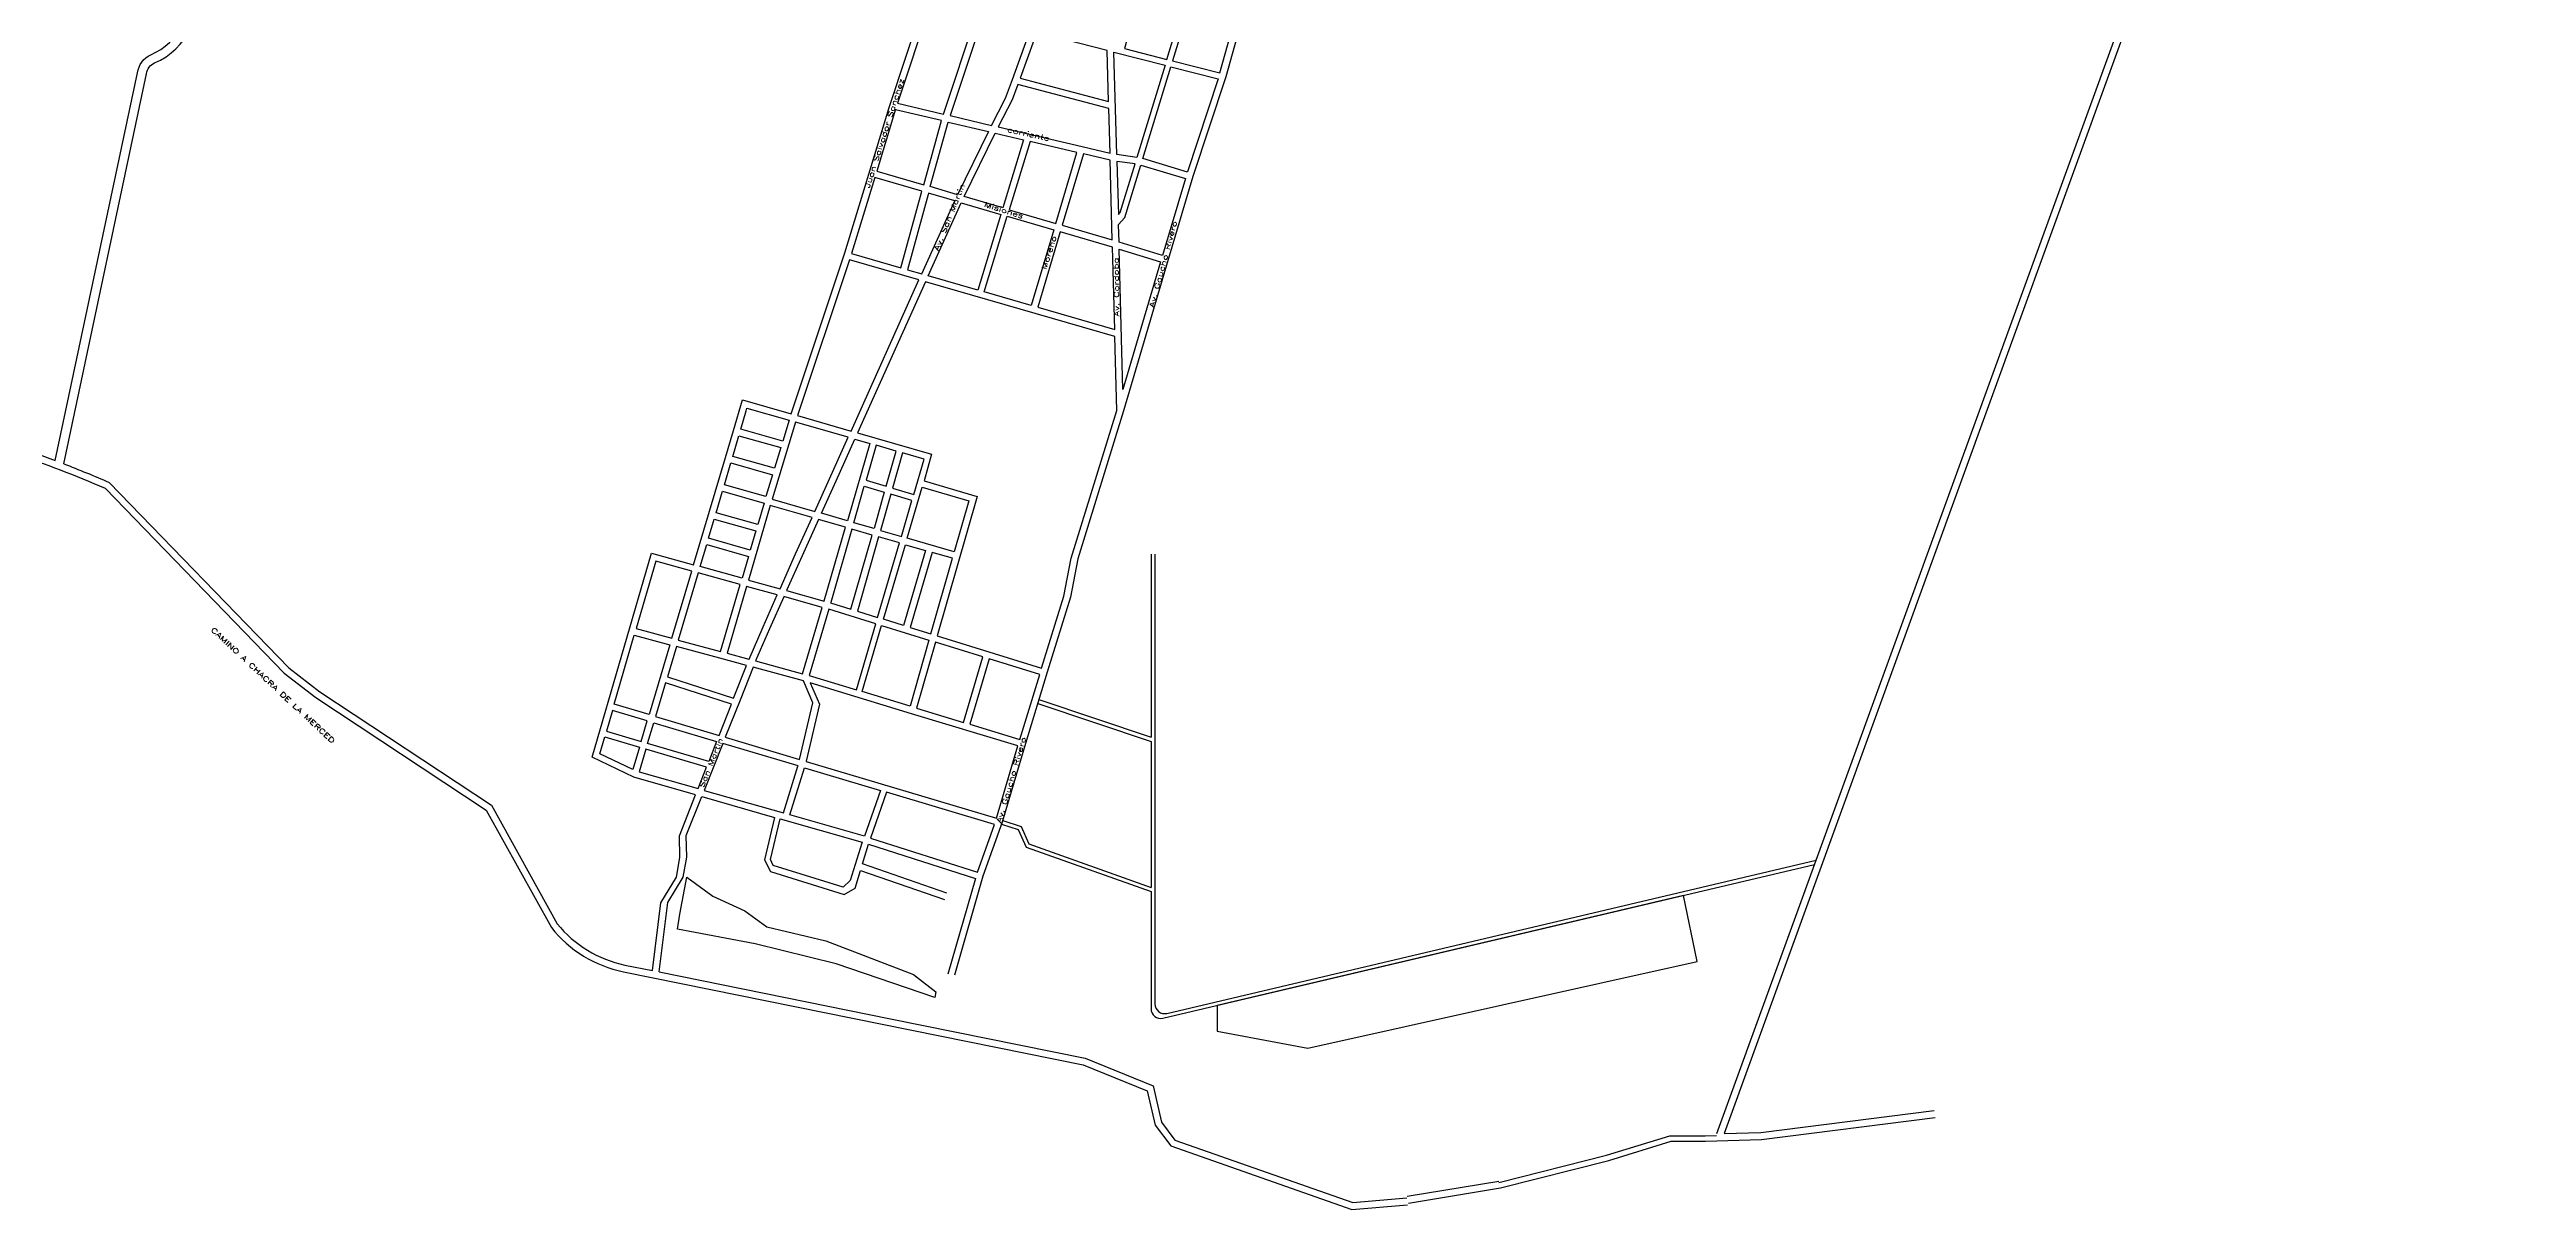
# Model space of a CAD drawing. Header units: millimetres. Extents: x 4375152 to 4409667, y 6523746 to 6549185.
# Drawn here: x 4396850 to 4401967, y 6524496 to 6526893 of the extents above; entities that cross this region are included whole.
import ezdxf

# ---------------------------------------------------------------- set-up
doc = ezdxf.new("R2010")
doc.units = ezdxf.units.MM
doc.layers.add('LINEA CALLE', color=252, linetype='Continuous')
doc.layers.add('NOMBRE CALLE', color=252, linetype='Continuous')
doc.styles.add('ROMANS', font='romans')

msp = doc.modelspace()

# ---------------------------------------------------------------- linework, layer by layer
at = {"layer": 'LINEA CALLE', "transparency": 33554687}
for p, q in [((4401966.9, 6529216.8), (4400309.4, 6524653.1)), ((4401949.6, 6529211.7), (4400293.8, 6524652.7)), ((4400385.2, 6524655.2), (4400743.2, 6524700.6)), ((4400386.3, 6524641), (4400745, 6524686.4)), ((4400070.9, 6524597.9), (4400200, 6524637.7)), ((4400200, 6524637.7), (4400270.7, 6524637.7)), ((4400270.7, 6524637.7), (4400386.3, 6524641)), ((4400309.4, 6524653.1), (4400385.2, 6524655.2)), ((4399847, 6524541.2), (4400070.9, 6524597.9)), ((4399654.6, 6524523.8), (4399844, 6524555.2)), ((4399656.9, 6524509.7), (4399847, 6524541.2))]:
    msp.add_line(p, q, dxfattribs=at)
at = {"layer": 'LINEA CALLE', "ltscale": 0.2, "transparency": 33554687}
for points in [[(4396878.9, 6526037.2), (4397050.1, 6526843, -0.259835), (4397066.4, 6526865.5, 0.400433), (4397144.3, 6527039.6, 0.202386), (4397105.2, 6527075.5, -0.477407), (4397109.8, 6527253.4, 0.183703), (4397153.2, 6527327.3), (4397217.9, 6527631.5)], [(4396861.4, 6526043.9), (4397031.7, 6526845.2, -0.259835), (4397058.6, 6526882.3, 0.4004), (4397127.1, 6527032.6, 0.214071), (4397096.1, 6527058.9, -0.485677), (4397098.3, 6527268, 0.183236), (4397134.9, 6527330.4), (4397152, 6527410.9), (4397197.4, 6527624.5)]]:
    msp.add_lwpolyline(points, format="xyb", dxfattribs=at)
at = {"layer": 'LINEA CALLE', "transparency": 33554687}
for points in [[(4399514.4, 6527636.9), (4399462.3, 6527460.4), (4399402, 6527251.3), (4399338.2, 6527046.6), (4399279.6, 6526836.6), (4399212, 6526631), (4399160.4, 6526459.2), (4399068.7, 6526146.4), (4398974.2, 6525840.5), (4398958.7, 6525761.6), (4398910.8, 6525606.4), (4398866.1, 6525459), (4398817.9, 6525296.6), (4398778.1, 6525185.1), (4398719.2, 6524980.6)], [(4398381.6, 6526140.5), (4398492.6, 6526473.1), (4398584.2, 6526773.4), (4398655.9, 6526989.4), (4398065.4, 6527168.6)], [(4399322.6, 6527041.8), (4399231, 6527070.4), (4399169.9, 6526869.7), (4399267.6, 6526844.7), (4399322.6, 6527041.8)], [(4398886.7, 6526928.8), (4398883.8, 6526913.5), (4398854.8, 6526833.8), (4399037.7, 6526786), (4399034.9, 6526891.1), (4398886.7, 6526929)], [(4398850, 6526820.7), (4398838.2, 6526788.9), (4398809.6, 6526733.1), (4398983, 6526692.4), (4399040.6, 6526678.9), (4399038.1, 6526771.5), (4398850, 6526820.7)], [(4399200.6, 6526639.9), (4399108.4, 6526667.6), (4399166.2, 6526857.5), (4399263.9, 6526832.5), (4399200.4, 6526640)], [(4398597.7, 6526769.6), (4398558.7, 6526642), (4398655.8, 6526613.6), (4398692.4, 6526746.3), (4398597.3, 6526768.6)], [(4398095.7, 6524989.9), (4398112.7, 6525130.2), (4398144.9, 6525182.9), (4398152.1, 6525223.7), (4398150.9, 6525268.5), (4398184.4, 6525353.1), (4398056.6, 6525389.6), (4397970.6, 6525431), (4398093.2, 6525852.7), (4398180.4, 6525828.5), (4398246.4, 6526050.3), (4398262.5, 6526106.2), (4398281, 6526169.5), (4398281, 6526169.5)], [(4398281, 6526169.5), (4398381.6, 6526140.5)], [(4398549.2, 6525889.9), (4398507.4, 6525902), (4398463.8, 6525750.8), (4398463.4, 6525749.5), (4398505.3, 6525736.6), (4398549.2, 6525889.9)], [(4399125.4, 6525850.1), (4399125.4, 6525472.4)], [(4398854.4, 6525467.6), (4398895.3, 6525602.1), (4398790.9, 6525634.3), (4398751.2, 6525498.9), (4398854.4, 6525467.6)], [(4398101.7, 6525514.9), (4398232.9, 6525475.8), (4398258.3, 6525540.3), (4398122.4, 6525584.4), (4398101.7, 6525514.9)], [(4398891.3, 6525541.9), (4399125.4, 6525463.4)], [(4398893.7, 6525550.1), (4399125.4, 6525472.4)], [(4397996.6, 6525472.8), (4398068.4, 6525451.5), (4398054.7, 6525405.2), (4397986.4, 6525438), (4397996.6, 6525472.8)], [(4398067.8, 6525400.6), (4398189.4, 6525365.9), (4398207.1, 6525410.5), (4398081.7, 6525447.6), (4398067.7, 6525400.6)], [(4399125.4, 6525463.4), (4399125.4, 6525161.6)], [(4398109.3, 6524987.1), (4398126.7, 6525130.6), (4398158.9, 6525183.3), (4398166.1, 6525224.1), (4398164.9, 6525268.9), (4398197, 6525349.6), (4398347.6, 6525306.6), (4398326.9, 6525218.9), (4398338.9, 6525194.7), (4398491.6, 6525147.1), (4398491.6, 6525147.1), (4398514, 6525160.5), (4398514, 6525160.5), (4398525.1, 6525197), (4398698.7, 6525137)], [(4398816.5, 6525292.8), (4398850.8, 6525281.3), (4398867.1, 6525245.3), (4399125.4, 6525153.1)], [(4398819, 6525300.4), (4398856.7, 6525287.8), (4398873, 6525251.6), (4399125.4, 6525161.6)], [(4398703.2, 6525150.3), (4398529.2, 6525210.4), (4398541.6, 6525251), (4398762.5, 6525180.3), (4398705.5, 6524982.4)], [(4398166.2, 6525183.2), (4398219.8, 6525144.1), (4398286.3, 6525113.6), (4398331.7, 6525080.3), (4398453.8, 6525051.8), (4398634.3, 6524981.9), (4398681, 6524946.4), (4398678.9, 6524934.2), (4398474.5, 6525004.1), (4398307.4, 6525045.1), (4398147.3, 6525075.9), (4398151.5, 6525106.3), (4398166.2, 6525183.2)], [(4399262.2, 6524918), (4399262.2, 6524864.6), (4399449, 6524829.7), (4400253.6, 6525009.1), (4400225.3, 6525145.2), (4399262.2, 6524918)], [(4399843.6, 6524551.9), (4400066.5, 6524608.3), (4400197.4, 6524648.7), (4400270.1, 6524648.7), (4400293.3, 6524649.3)]]:
    msp.add_lwpolyline(points, dxfattribs=at)
for points in [[(4399158, 6526872.7), (4399219.3, 6527074), (4399128.6, 6527102.4), (4399070.4, 6526895.1)], [(4398669.2, 6526985.4), (4398601.7, 6526781.9), (4398696.5, 6526759.6), (4398763.7, 6526960.7), (4398673.5, 6526984.1)], [(4398777.3, 6526957.2), (4398710.2, 6526756.4), (4398795.8, 6526736.3), (4398824.7, 6526792.8), (4398839, 6526831), (4398870.3, 6526917.4), (4398873.2, 6526932.3)], [(4399154.3, 6526860.5), (4399096.3, 6526670.2), (4399054.5, 6526676.1), (4399048.8, 6526887.5)], [(4398669.2, 6526609.7), (4398706, 6526743.1), (4398789.4, 6526723.5), (4398725.8, 6526593.1)], [(4398803.2, 6526720.3), (4398862, 6526706.4), (4398819.3, 6526565.7), (4398739.2, 6526589.2)], [(4398928.3, 6526533.8), (4398972.1, 6526680.6), (4398875.3, 6526703.3), (4398832.3, 6526561.9)], [(4399040.9, 6526664.5), (4398985.7, 6526677.4), (4398941.7, 6526529.9), (4399045.3, 6526499.5)], [(4399092.2, 6526656.7), (4399054.8, 6526662), (4399057.8, 6526551.9), (4399061.6, 6526556)], [(4398554.6, 6526628.7), (4398506.6, 6526471.3), (4398608.5, 6526441.9), (4398651.3, 6526597.5), (4398652.1, 6526600.1)], [(4399059.3, 6526495.3), (4399058.3, 6526531.8), (4399071.3, 6526545.9), (4399104.3, 6526654.3), (4399196.4, 6526626.6), (4399148.7, 6526467.7)], [(4398665.5, 6526596.2), (4398664.8, 6526593.8), (4398621.9, 6526438.1), (4398651.6, 6526429.5), (4398719.8, 6526580.3)], [(4398815.2, 6526552.4), (4398767.7, 6526396.1), (4398665.1, 6526425.6), (4398733.2, 6526576.4)], [(4398780.8, 6526392.3), (4398828.3, 6526548.6), (4398924.3, 6526520.4), (4398877.7, 6526364.4)], [(4399045.7, 6526484.9), (4398937.7, 6526516.5), (4398891.2, 6526360.6), (4399050.2, 6526314.8)], [(4398502.3, 6526458.2), (4398395, 6526136.7), (4398505.7, 6526104.8), (4398645.9, 6526416.9)], [(4399144.7, 6526454.4), (4399067.4, 6526190.4), (4399059.7, 6526480.6)], [(4398659.4, 6526413), (4398519.2, 6526101), (4398672, 6526057), (4398656.7, 6526002.1), (4398766.1, 6525969.8), (4398683.6, 6525681.5), (4398899.2, 6525615), (4398945, 6525763.5), (4398960.5, 6525842.3), (4399054.7, 6526147.2), (4399050.6, 6526300.4)], [(4398277.6, 6526108.6), (4398288.8, 6526146.8), (4398290.5, 6526152.2), (4398377.4, 6526127.2), (4398364.3, 6526083.9)], [(4398261.4, 6526052.5), (4398273.7, 6526095.2), (4398360.3, 6526070.5), (4398347.4, 6526028)], [(4398342.8, 6525964.2), (4398430.8, 6525938.7), (4398461.1, 6526006), (4398499.9, 6526092), (4398390.9, 6526123.3)], [(4398544.1, 6526079.3), (4398498, 6525919.3), (4398444.3, 6525934.8), (4398474.6, 6526002.1), (4398513.4, 6526088.1)], [(4398557.5, 6526075.4), (4398536.6, 6526003.2), (4398577.9, 6525990.8), (4398598.8, 6526063.5)], [(4398656.5, 6526046.9), (4398612.2, 6526059.7), (4398591.3, 6525986.8), (4398635, 6525973.5)], [(4398244, 6525993.8), (4398257.5, 6526039.1), (4398343.4, 6526014.6), (4398329.7, 6525969.3)], [(4398226.9, 6525936.1), (4398240.1, 6525980.6), (4398325.8, 6525956.1), (4398312.7, 6525911.6)], [(4398358.8, 6525778.9), (4398391.1, 6525850.8), (4398425, 6525925.9), (4398338.8, 6525950.9), (4398293.8, 6525797)], [(4398533, 6525990.8), (4398574.3, 6525978.3), (4398553, 6525903.4), (4398511.3, 6525915.4)], [(4398609.6, 6525887), (4398631.3, 6525961.1), (4398587.7, 6525974.3), (4398566.4, 6525899.5)], [(4398718.9, 6525855.3), (4398621.8, 6525883.4), (4398652.8, 6525988.7), (4398748.9, 6525960.3)], [(4398211.2, 6525883.5), (4398223, 6525922.9), (4398308.9, 6525898.4), (4398297.3, 6525858.9)], [(4398494.1, 6525905.9), (4398438.5, 6525922), (4398404.5, 6525846.9), (4398372.3, 6525775.2), (4398450.1, 6525753.6), (4398450.1, 6525753.7)], [(4398280.3, 6525800.8), (4398193.8, 6525824.8), (4398207.3, 6525870.1), (4398293.4, 6525845.5)], [(4398562.6, 6525886.1), (4398518.7, 6525732.4), (4398560.4, 6525719.5), (4398605.6, 6525873.6)], [(4398659.6, 6525858), (4398614.1, 6525703), (4398572.6, 6525715.8), (4398617.9, 6525870)], [(4398627.4, 6525698.9), (4398670.3, 6525685.6), (4398715.1, 6525841.9), (4398672.9, 6525854.1)], [(4398176.6, 6525815.4), (4398102.3, 6525836.1), (4398061.7, 6525696.6), (4398135.3, 6525676.6)], [(4398236, 6525649.3), (4398276.5, 6525787.7), (4398189.9, 6525811.7), (4398148.7, 6525673)], [(4398294.9, 6525633.3), (4398324, 6525700), (4398353.1, 6525766.3), (4398353.1, 6525766.4), (4398289.9, 6525783.9), (4398249.5, 6525645.7), (4398294.2, 6525633.5)], [(4398446.2, 6525740.5), (4398366.6, 6525762.6), (4398366.5, 6525762.4), (4398337.4, 6525696.1), (4398308.5, 6525629.7), (4398405.6, 6525603.3)], [(4398556.6, 6525706.6), (4398459.5, 6525736.5), (4398418.9, 6525599.5), (4398516.5, 6525570)], [(4398627.6, 6525536.4), (4398528.7, 6525566.3), (4398568.8, 6525702.8), (4398666.6, 6525672.6)], [(4398131.3, 6525663.2), (4398088.4, 6525518.8), (4398016.3, 6525540.3), (4398057.8, 6525683.1)], [(4398289.5, 6525620.3), (4398234.7, 6525635.2), (4398144.7, 6525659.6), (4398126.1, 6525597.1), (4398262.8, 6525552.7)], [(4398777.7, 6525638.3), (4398679.9, 6525668.5), (4398640.9, 6525532.3), (4398738.1, 6525502.9)], [(4398407.2, 6525588.4), (4398303.1, 6525616.6), (4398276.2, 6525548.6), (4398245.7, 6525472), (4398399, 6525426.3), (4398426.4, 6525543.4)], [(4398421.4, 6525584.2), (4398440.1, 6525540.4), (4398412.6, 6525423), (4398412.5, 6525422.3), (4398806.1, 6525305), (4398850.4, 6525454.2), (4398630.7, 6525520.8)], [(4398000.1, 6525484.7), (4398072, 6525463.4), (4398084.5, 6525505.8), (4398012.5, 6525527.3)], [(4398227.8, 6525463.1), (4398211.7, 6525422.1), (4398085.3, 6525459.5), (4398097.8, 6525501.8)], [(4398396, 6525413), (4398240.6, 6525459.3), (4398202.1, 6525362.3), (4398365.7, 6525315.6), (4398395.9, 6525412.6)], [(4398533.1, 6525267.9), (4398379.1, 6525311.8), (4398409.4, 6525409), (4398566.1, 6525362.3)], [(4398766.7, 6525193.2), (4398801.9, 6525292.1), (4398579, 6525358.5), (4398545.9, 6525263.9)], [(4398338.9, 6525219.3), (4398358.8, 6525303.4), (4398528.5, 6525255), (4398528, 6525253.4), (4398503.8, 6525175.8), (4398503.8, 6525175.8), (4398489, 6525162.6), (4398489, 6525162.6), (4398344.8, 6525207.4)]]:
    msp.add_lwpolyline(points, close=True, dxfattribs=at)
at = {"layer": 'LINEA CALLE', "transparency": 33554687, "flags": 128}
for points in [[(4394971.8, 6526288.2, -0.038578), (4395168.6, 6526289.7, -0.04333), (4395572.2, 6526220.3, 0.080396), (4395851.4, 6526185.8, 0.05279), (4396028.7, 6526217.8, -0.162276), (4396231.8, 6526221.6, 0.010311), (4396589.7, 6526130.6, -0.026627), (4396861.4, 6526043.9)], [(4394972.3, 6526273.9, -0.038091), (4395167.2, 6526275.4, -0.043334), (4395568.3, 6526206.5, 0.080415), (4395852.2, 6526171.4, 0.052981), (4396033.1, 6526204.2, -0.162806), (4396227.7, 6526207.8, 0.010313), (4396586.2, 6526116.7, -0.037569), (4396964.5, 6525986.8), (4397334.5, 6525604.4), (4397399.6, 6525554.1), (4397751.9, 6525321.7), (4397886.5, 6525078.9, 0.176062), (4398035.3, 6524987.5), (4398985, 6524795.4), (4399117.1, 6524741.7), (4399133.8, 6524670.9), (4399165.9, 6524627.7), (4399540.1, 6524496.4), (4399655.3, 6524506.2)], [(4396878.9, 6526037.2, -0.009467), (4396972.8, 6525998.8), (4397344.1, 6525615.2), (4397407.9, 6525565.7), (4397762.7, 6525331.7), (4397898.4, 6525086.9, 0.174813), (4398038.2, 6525001.5), (4398095.7, 6524989.9)]]:
    msp.add_lwpolyline(points, format="xyb", dxfattribs=at)
at = {"layer": 'LINEA CALLE', "transparency": 33554687}
for points in [[(4399133.4, 6525850.1), (4399133.4, 6524921.1, 0.483815), (4399157.9, 6524901.6), (4400499.2, 6525218)], [(4399125.4, 6525153.1), (4399125.4, 6524911, 0.483815), (4399149.9, 6524891.5), (4400495.9, 6525209)]]:
    msp.add_lwpolyline(points, format="xyb", dxfattribs=at)
at = {"layer": 'LINEA CALLE', "transparency": 33554687, "flags": 128}
for points in [[(4398109.3, 6524987.1), (4398586.8, 6524890.6)], [(4398586.8, 6524890.6), (4398989.1, 6524809.2), (4399129.4, 6524752.2), (4399147.1, 6524677.1), (4399174.8, 6524639.8), (4399542, 6524511), (4399654.1, 6524520.5)]]:
    msp.add_lwpolyline(points, dxfattribs=at)

# ---------------------------------------------------------------- texts
at = {"layer": 'NOMBRE CALLE', "transparency": 33554687, "style": 'ROMANS', "width": 1.5}
for s, rotation, p in [('Juan Salvador Sanchez', 72.3116, (4398543.4, 6526606)), ('corriente', 347.575, (4398827.7, 6526723)), ('Av. San Martin', 68.185, (4398686.1, 6526476.3)), ('Misiones', 342.5514, (4398779.8, 6526568.6)), ('Moreno', 72.5514, (4398908.6, 6526437.5)), ('Av. Gaucho Rivero', 74.8678, (4399131.2, 6526359.6)), ('Av. Cordoba', 90.9299, (4399059.7, 6526341.5)), ('CAMINO A CHACRA DE LA MERCED', 317.0196, (4397182.3, 6525692.7)), ('San Martin', 68.185, (4398200.9, 6525367.2)), ('Av. Gaucho Rivero', 73.6176, (4398815.3, 6525294.3))]:
    msp.add_text(s, height=10, rotation=rotation, dxfattribs=at).set_placement(p)

doc.saveas('drawing.dxf')
